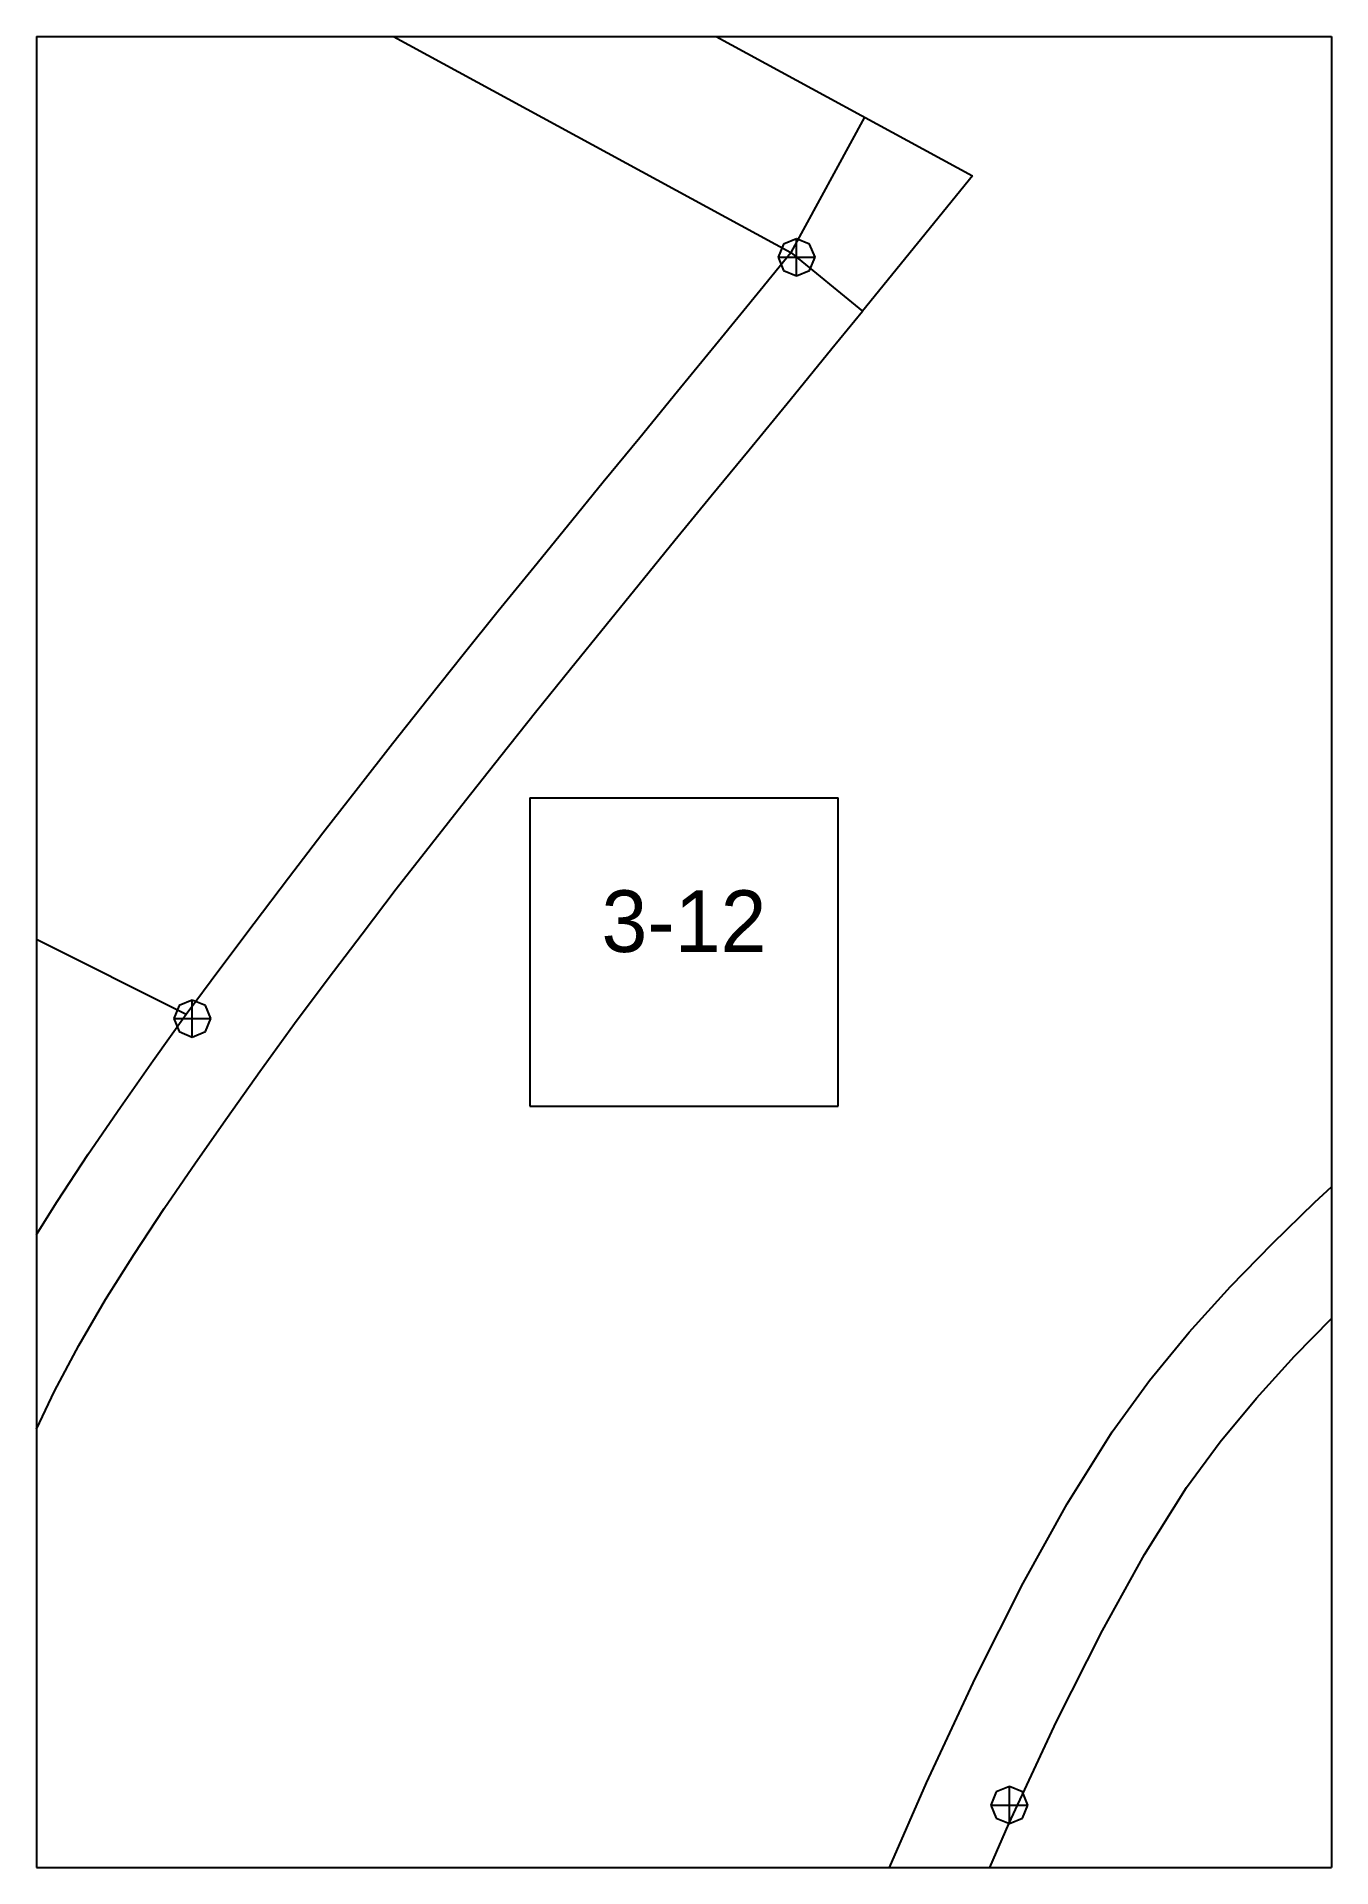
# Paper-space layout 'Plan 3-12' of a CAD drawing. Header units: metres, sheet in millimetres. Extents: x 0 to 210, y 0 to 297.
# The model-space entities are those that its viewports show. They can reach past a viewport. Long polylines and large blocks are cut down to what shows.
import ezdxf
from ezdxf.enums import TextEntityAlignment as Align

# ---------------------------------------------------------------- set-up
doc = ezdxf.new("R2010")
doc.units = ezdxf.units.M
for name, color, linetype in [('default', 7, 'Continuous'), ('TEXTLAYER', 7, 'Continuous'), ('VIEWPORTS', 7, 'Continuous')]:
    doc.layers.add(name, color=color, linetype=linetype)

msp = doc.modelspace()

# ---------------------------------------------------------------- linework, layer by layer
at = {"color": 9}
for p, q in [((2310, -297), (2310, -594)), ((2310, -297), (2310, -594)), ((2520, -297), (2520, -594)), ((2520, -297), (2520, -594)), ((2100, -594), (2310, -594)), ((2100, -594), (2310, -594)), ((2310, -594), (2520, -594)), ((2310, -594), (2310, -891)), ((2310, -594), (2520, -594)), ((2310, -594), (2310, -891)), ((2520, -594), (2730, -594)), ((2520, -594), (2520, -891)), ((2520, -594), (2730, -594)), ((2520, -594), (2520, -891)), ((2390, -717.5), (2440, -717.5)), ((2390, -717.5), (2390, -767.5)), ((2440, -767.5), (2440, -717.5)), ((2390, -767.5), (2440, -767.5)), ((2100, -891), (2310, -891)), ((2100, -891), (2310, -891)), ((2310, -891), (2520, -891)), ((2310, -891), (2310, -1188)), ((2310, -891), (2520, -891)), ((2310, -891), (2310, -1188)), ((2520, -891), (2730, -891)), ((2520, -891), (2520, -1188)), ((2520, -891), (2730, -891)), ((2520, -891), (2520, -1188))]:
    msp.add_line(p, q, dxfattribs=at)
at = {"layer": 'default', "color": 7, "linetype": 'Continuous'}
for p, q in [((2148.28, -446.19), (2461.81, -616.61)), ((2145.83, -473.32), (2432.33, -629.04)), ((2039.06, -604.51), (2334.28, -752.6)), ((2444.27, -607.08), (2432.33, -629.04)), ((2461.81, -616.61), (2443.95, -638.52)), ((2427.37, -635.12), (2432.33, -629.04)), ((2431.14, -627.68), (2430.26, -629.8)), ((2433.26, -626.8), (2431.14, -627.68)), ((2432.33, -629.04), (2443.95, -638.52)), ((2435.38, -627.68), (2433.26, -626.8)), ((2433.26, -632.8), (2433.26, -626.8)), ((2436.26, -629.8), (2435.38, -627.68)), ((2430.26, -629.8), (2431.14, -631.92)), ((2430.26, -629.8), (2436.26, -629.8)), ((2431.14, -631.92), (2433.26, -632.8)), ((2433.26, -632.8), (2435.38, -631.92)), ((2435.38, -631.92), (2436.26, -629.8)), ((2420.6, -643.4), (2427.37, -635.12)), ((2438.98, -644.61), (2443.95, -638.52)), ((2413.96, -651.5), (2420.6, -643.4)), ((2432.21, -652.9), (2438.98, -644.61)), ((2407.81, -659.02), (2413.96, -651.5)), ((2425.57, -661.01), (2432.21, -652.9)), ((2401.91, -666.22), (2407.81, -659.02)), ((2419.41, -668.52), (2425.57, -661.01)), ((2396.09, -673.36), (2401.91, -666.22)), ((2413.53, -675.71), (2419.41, -668.52)), ((2390.7, -679.99), (2396.09, -673.36)), ((2407.73, -682.82), (2413.53, -675.71)), ((2384.88, -687.18), (2390.7, -679.99)), ((2402.36, -689.43), (2407.73, -682.82)), ((2379.2, -694.23), (2384.88, -687.18)), ((2396.57, -696.58), (2402.36, -689.43)), ((2373.51, -701.36), (2379.2, -694.23)), ((2390.92, -703.59), (2396.57, -696.58)), ((2367.73, -708.66), (2373.51, -701.36)), ((2385.27, -710.67), (2390.92, -703.59)), ((2362.18, -715.75), (2367.73, -708.66)), ((2379.54, -717.91), (2385.27, -710.67)), ((2356.42, -723.15), (2362.18, -715.75)), ((2374.02, -724.95), (2379.54, -717.91)), ((2350.83, -730.48), (2356.42, -723.15)), ((2368.34, -732.25), (2374.02, -724.95)), ((2345.26, -737.83), (2350.83, -730.48)), ((2362.79, -739.53), (2368.34, -732.25)), ((2339.74, -745.22), (2345.26, -737.83)), ((2357.27, -746.82), (2362.79, -739.53)), ((2334.28, -752.6), (2339.74, -745.22)), ((2351.81, -754.12), (2357.27, -746.82)), ((2333.13, -751.18), (2332.25, -753.3)), ((2335.25, -750.3), (2333.13, -751.18)), ((2337.37, -751.18), (2335.25, -750.3)), ((2335.25, -756.3), (2335.25, -750.3)), ((2338.25, -753.3), (2337.37, -751.18)), ((2328.88, -760.12), (2334.28, -752.6)), ((2332.25, -753.3), (2333.13, -755.42)), ((2332.25, -753.3), (2338.25, -753.3)), ((2337.37, -755.42), (2338.25, -753.3)), ((2346.23, -761.91), (2351.81, -754.12)), ((2333.13, -755.42), (2335.25, -756.3)), ((2335.25, -756.3), (2337.37, -755.42)), ((2323.58, -767.68), (2328.88, -760.12)), ((2340.94, -769.3), (2346.23, -761.91)), ((2318.38, -775.3), (2323.58, -767.68)), ((2335.75, -776.69), (2340.94, -769.3)), ((2313.32, -783), (2318.38, -775.3)), ((2330.7, -784.09), (2335.75, -776.69)), ((2517.34, -783.11), (2524.25, -776.61)), ((2308.43, -790.81), (2313.32, -783)), ((2510.47, -789.81), (2517.34, -783.11)), ((2325.83, -791.5), (2330.7, -784.09)), ((2503.66, -796.79), (2510.47, -789.81)), ((2321.19, -798.9), (2325.83, -791.5)), ((2520.46, -801.48), (2527.04, -795.07)), ((2316.86, -806.31), (2321.19, -798.9)), ((2496.96, -804.15), (2503.66, -796.79)), ((2514.03, -808.06), (2520.46, -801.48)), ((2490.49, -812.01), (2496.96, -804.15)), ((2312.89, -813.76), (2316.86, -806.31)), ((2507.83, -814.86), (2514.03, -808.06)), ((2309.32, -821.33), (2312.89, -813.76)), ((2484.44, -820.34), (2490.49, -812.01)), ((2501.95, -821.95), (2507.83, -814.86)), ((2304.73, -832.54), (2309.32, -821.33)), ((2477.12, -832), (2484.44, -820.34)), ((2496.5, -829.39), (2501.95, -821.95)), ((2489.67, -840.23), (2496.5, -829.39)), ((2470.03, -844.89), (2477.12, -832)), ((2482.89, -852.55), (2489.67, -840.23)), ((2462.27, -860.24), (2470.03, -844.89)), ((2475.4, -867.34), (2482.89, -852.55)), ((2454.34, -877.26), (2462.27, -860.24)), ((2467.66, -883.96), (2475.4, -867.34)), ((2445.92, -896.51), (2454.34, -877.26)), ((2465.65, -878.76), (2464.77, -880.88)), ((2467.77, -877.88), (2465.65, -878.76)), ((2469.89, -878.76), (2467.77, -877.88)), ((2467.77, -883.88), (2467.77, -877.88)), ((2470.77, -880.88), (2469.89, -878.76)), ((2464.77, -880.88), (2465.65, -883)), ((2464.77, -880.88), (2470.77, -880.88)), ((2469.89, -883), (2470.77, -880.88)), ((2459.41, -902.83), (2467.66, -883.96)), ((2465.65, -883), (2467.77, -883.88)), ((2467.77, -883.88), (2469.89, -883))]:
    msp.add_line(p, q, dxfattribs=at)

# ---------------------------------------------------------------- texts
at = {"layer": 'TEXTLAYER', "color": 1}
msp.add_text('3-12', height=10, dxfattribs=at).set_placement((2415, -742.5), align=Align.CENTER)

psp = doc.layouts.new('Plan 3-12')

# ---------------------------------------------------------------- viewports
at = {"layer": 'VIEWPORTS'}
psp.add_viewport(center=(105, 148.5), size=(210, 297), view_center_point=(2415, -742.5), view_height=297, dxfattribs=at)

doc.saveas('drawing.dxf')
